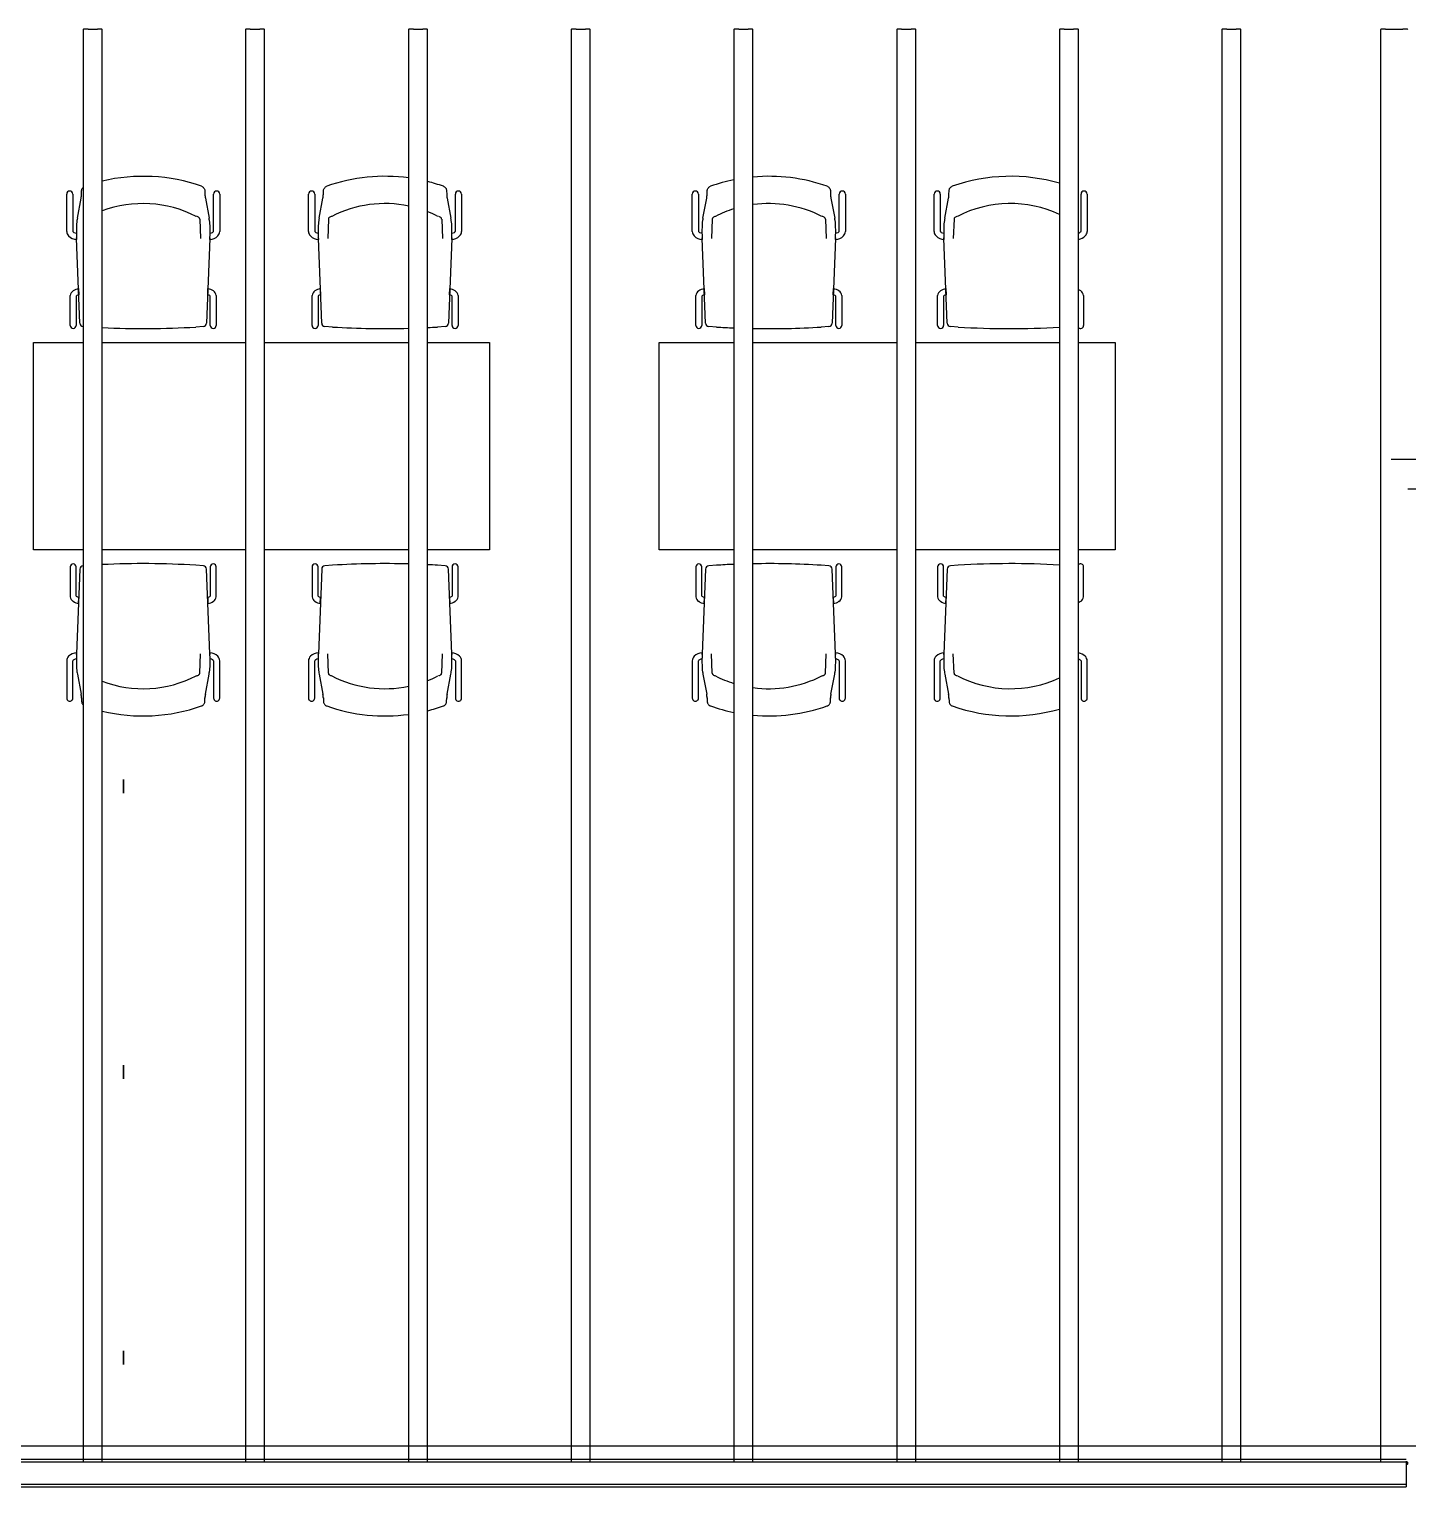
# Model space of a CAD drawing. Header units: inches. Extents: x -3 to 209, y -384 to 20.
# Drawn here: x 176.85 to 181.92, y -264.99 to -259.63 of the extents above; entities that cross this region are included whole.
import ezdxf

# ---------------------------------------------------------------- set-up
doc = ezdxf.new("R2010")
doc.units = ezdxf.units.IN
doc.header["$MEASUREMENT"] = 0
for name, color, linetype, lineweight in [('A-FLOR', 253, 'Continuous', 9), ('I-FURN', 253, 'Continuous', 9), ('I-FURN-PNLS', 253, 'Continuous', 9), ('S-BEAM', 253, 'Continuous', 13), ('S-GRID', 253, 'Continuous', 9)]:
    doc.layers.add(name, color=color, linetype=linetype, lineweight=lineweight)
doc.layers.add('NFF-FURN', color=253, linetype='Continuous')

# ---------------------------------------------------------------- blocks, each defined once
blk = doc.blocks.new('20170303 - Modelo Est RT 16 Arpro CENTRAL_rvt-1-Borde De Placa SobreCubierta')
at = {"layer": 'A-FLOR', "linetype": 'ByBlock', "lineweight": -2}
for p, q in [((15.9046, 9.0453), (15.9046, 8.9953)), ((15.9046, 8.9953), (15.9046, 9.0453)), ((15.9046, 7.9953), (15.9046, 7.9453)), ((15.9046, 7.9453), (15.9046, 7.9953)), ((15.9046, 6.9453), (15.9046, 6.8953)), ((15.9046, 6.8953), (15.9046, 6.9453))]:
    blk.add_line(p, q, dxfattribs=at)
at = {"layer": 'S-BEAM', "linetype": 'ByBlock', "lineweight": -2}
for p, q in [((15.7564, 11.8031), (15.7564, 6.535)), ((15.7742, 11.804), (15.8086, 11.804)), ((15.8264, 6.535), (15.8264, 11.8031)), ((16.3529, 11.8031), (16.3529, 6.535)), ((16.3707, 11.804), (16.4051, 11.804)), ((16.4229, 6.535), (16.4229, 11.8031)), ((16.9527, 11.8031), (16.9527, 6.535)), ((16.9705, 11.804), (17.0049, 11.804)), ((17.0227, 6.535), (17.0227, 11.8031)), ((17.5503, 11.8031), (17.5503, 6.535)), ((17.5681, 11.804), (17.6025, 11.804)), ((17.6203, 6.535), (17.6203, 11.8031)), ((18.1486, 11.8031), (18.1486, 6.535)), ((18.1664, 11.804), (18.2008, 11.804)), ((18.2186, 6.535), (18.2186, 11.8031)), ((18.7475, 11.8031), (18.7475, 6.535)), ((18.7653, 11.804), (18.7997, 11.804)), ((18.8175, 6.535), (18.8175, 11.8031)), ((19.3454, 11.8031), (19.3454, 6.535)), ((19.3632, 11.804), (19.3976, 11.804)), ((19.4154, 6.535), (19.4154, 11.8031)), ((19.9425, 11.8031), (19.9425, 6.535)), ((19.9603, 11.804), (19.9947, 11.804)), ((20.0125, 6.535), (20.0125, 11.8031)), ((20.5263, 11.8031), (20.5263, 6.535)), ((20.5441, 11.804), (20.6085, 11.804)), ((23.1862, 10.2215), (20.565, 10.2215)), ((20.6263, 10.1136), (23.1862, 10.1136)), ((20.6206, 6.5452), (7.1394, 6.5452)), ((20.6206, 6.54), (20.6206, 6.5274)), ((15.7728, 6.5363), (15.2264, 6.5363)), ((15.8086, 6.5359), (15.7742, 6.5359)), ((16.3692, 6.5363), (15.8101, 6.5363)), ((16.4051, 6.5359), (16.3707, 6.5359)), ((16.969, 6.5363), (16.4066, 6.5363)), ((17.0049, 6.5359), (16.9705, 6.5359)), ((17.5666, 6.5363), (17.0063, 6.5363)), ((17.6025, 6.5359), (17.5681, 6.5359)), ((18.1649, 6.5363), (17.6039, 6.5363)), ((18.2008, 6.5359), (18.1664, 6.5359)), ((18.7639, 6.5363), (18.2023, 6.5363)), ((18.7997, 6.5359), (18.7653, 6.5359)), ((19.3618, 6.5363), (18.8012, 6.5363)), ((19.3976, 6.5359), (19.3632, 6.5359)), ((19.9588, 6.5363), (19.3991, 6.5363)), ((19.9947, 6.5359), (19.9603, 6.5359)), ((20.5426, 6.5363), (19.9961, 6.5363)), ((20.6085, 6.5359), (20.5441, 6.5359)), ((20.6206, 6.5363), (20.61, 6.5363)), ((20.6206, 6.5274), (20.6206, 6.463)), ((20.6263, 6.5294), (20.6263, 6.535)), ((20.6206, 6.4541), (7.1394, 6.4541)), ((7.1394, 6.4452), (20.6206, 6.4452)), ((20.6206, 6.463), (20.6206, 6.4452))]:
    blk.add_line(p, q, dxfattribs=at)
for centre, start_param, end_param in [((15.7742, 11.8031), 1.570796, 3.141593), ((15.8086, 11.8031), 0, 1.570796), ((16.3707, 11.8031), 1.570796, 3.141593), ((16.4051, 11.8031), 0, 1.570796), ((16.9705, 11.8031), 1.570796, 3.141593), ((17.0049, 11.8031), 0, 1.570796), ((17.5681, 11.8031), 1.570796, 3.141593), ((17.6025, 11.8031), 0, 1.570796), ((18.1664, 11.8031), 1.570796, 3.141593), ((18.2008, 11.8031), 0, 1.570796), ((18.7653, 11.8031), 1.570796, 3.141593), ((18.7997, 11.8031), 0, 1.570796), ((19.3632, 11.8031), 1.570796, 3.141593), ((19.3976, 11.8031), 0, 1.570796), ((19.9603, 11.8031), 1.570796, 3.141593), ((19.9947, 11.8031), 0, 1.570796), ((20.5441, 11.8031), 1.570796, 3.141593), ((20.6085, 11.8031), 0, 1.570796), ((15.7742, 6.535), 1.570796, 1.994066), ((15.8086, 6.535), 1.147527, 1.570796), ((16.3707, 6.535), 1.570796, 1.994066), ((16.4051, 6.535), 1.147527, 1.570796), ((16.9705, 6.535), 1.570796, 1.994066), ((17.0049, 6.535), 1.147527, 1.570796), ((17.5681, 6.535), 1.570796, 1.994066), ((17.6025, 6.535), 1.147527, 1.570796), ((18.1664, 6.535), 1.570796, 1.994066), ((18.2008, 6.535), 1.147527, 1.570796), ((18.7653, 6.535), 1.570796, 1.994066), ((18.7997, 6.535), 1.147527, 1.570796), ((19.3632, 6.535), 1.570796, 1.994066), ((19.3976, 6.535), 1.147527, 1.570796), ((19.9603, 6.535), 1.570796, 1.994066), ((19.9947, 6.535), 1.147527, 1.570796), ((20.5441, 6.535), 1.570796, 1.994066), ((20.6085, 6.535), 1.147527, 1.570796), ((20.6085, 6.535), 0, 0.785398), ((20.6085, 6.5294), 5.497787, 6.283185)]:
    blk.add_ellipse(centre, major_axis=(0.0178, 0), ratio=0.049437, start_param=start_param, end_param=end_param, dxfattribs=at)
blk = doc.blocks.new('Haworth_Planes-Collaborative_Table-Rectangular - 30_ x 66_-1041585-Borde De Placa SobreCubierta')
at = {"layer": 'I-FURN-PNLS', "linetype": 'ByBlock', "lineweight": -2}
for p, q in [((-0.8382, 0.381), (-0.7033, 0.381)), ((-0.8382, -0.381), (-0.8382, 0.381)), ((-0.6333, 0.381), (-0.1054, 0.381)), ((-0.0354, 0.381), (0.4935, 0.381)), ((0.5635, 0.381), (0.8382, 0.381)), ((0.8382, 0.381), (0.8382, -0.381)), ((-0.7033, -0.381), (-0.8382, -0.381)), ((-0.1054, -0.381), (-0.6336, -0.381)), ((0.4935, -0.381), (-0.0357, -0.381)), ((0.8382, -0.381), (0.5632, -0.381))]:
    blk.add_line(p, q, dxfattribs=at)
blk = doc.blocks.new('Haworth_Chair_Very-Perforated Side and Seminar - Arms-V43-Borde De Placa SobreCubierta')
at = {"layer": 'I-FURN', "linetype": 'ByBlock', "lineweight": -2}
for p, q in [((-0.2813, 0.2394), (-0.2813, 0.1024)), ((-0.2587, 0.1025), (-0.2587, 0.2394)), ((0.2268, 0.2388), (0.2265, 0.2515)), ((0.2422, 0.1511), (0.2284, 0.2247)), ((0.2587, 0.2394), (0.2587, 0.1025)), ((0.2813, 0.1024), (0.2813, 0.2394)), ((0.2082, 0.1476), (0.2107, 0.0762)), ((0.2329, -0.2351), (0.2452, 0.0762)), ((0.2452, 0.0762), (0.2451, 0.0723)), ((0.2453, 0.0787), (0.2452, 0.0762)), ((0.2452, 0.0762), (0.2453, 0.0787)), ((-0.2684, -0.1329), (-0.2684, -0.2432)), ((0.2379, -0.1081), (0.237, -0.1307)), ((0.2464, -0.1353), (0.2464, -0.2432)), ((0.2684, -0.2432), (0.2684, -0.1329)), ((0.1928, -0.2491), (0.2211, -0.2472))]:
    blk.add_line(p, q, dxfattribs=at)
for centre, radius, start, end in [((0, -0.3398), 0.6447, 70.5694, 106.2001), ((-0.27, 0.2394), 0.0113, 360, 180), ((0.3182, 0.2416), 0.0914, 181.7231, 190.6423), ((0.27, 0.2394), 0.0113, 360, 180), ((0.0006, -0.225), 0.4297, 62.9668, 114.8542), ((0.1799, 0.115), 0.0456, 56.5647, 69.3688), ((0.2011, 0.1472), 0.0071, 3.4353, 56.5647), ((0.0425, 0.1136), 0.2032, 8.0632, 10.6423), ((0.1104, 0.1192), 0.1352, 359.7172, 9.742), ((-0.378, 0.1033), 0.6238, 357.734, 1.396), ((-0.258, 0.1024), 0.0233, 180, 226), ((-0.2407, 0.1203), 0.0482, 226, 259.4529), ((-0.2497, 0.1077), 0.0104, 210.1474, 239.8526), ((-0.2405, 0.1236), 0.0287, 239.8526, 249.6563), ((0.2407, 0.1203), 0.0482, 275.2064, 314), ((-0.378, 0.1033), 0.6238, 357.734, 359.2684), ((0.2405, 0.1236), 0.0287, 280.5401, 300.1474), ((0.2497, 0.1077), 0.0104, 300.1474, 329.8526), ((0.258, 0.1024), 0.0233, 314, 360), ((-0.2441, -0.137), 0.0247, 123.6934, 170.3066), ((-0.2256, -0.1648), 0.058, 114.3705, 123.6934), ((0.2293, -0.1585), 0.0289, 53.5905, 74.4095), ((0.2256, -0.1648), 0.058, 56.3066, 77.6934), ((0.2441, -0.137), 0.0247, 9.6934, 56.3066), ((-0.2574, -0.2432), 0.011, 180, 315), ((0, 2.8583), 3.1134, 266.6951, 273.5503), ((0.2202, -0.2346), 0.0127, 274.0729, 357.734), ((0.2574, -0.2432), 0.011, 180, 360)]:
    blk.add_arc(centre, radius, start, end, dxfattribs=at)
for points in [[(0.2259, 0.2554), (0.2255, 0.2569), (0.2245, 0.2596), (0.2219, 0.2632), (0.2185, 0.2662), (0.2159, 0.2676), (0.2145, 0.2681)], [(0.2265, 0.2515), (0.2264, 0.2521), (0.2263, 0.2534), (0.2261, 0.2548), (0.2259, 0.2554)]]:
    blk.add_open_spline(points, degree=3, dxfattribs=at)
blk = doc.blocks.new('Haworth_Chair_Very-Perforated Side and Seminar - Arms-V44-Borde De Placa SobreCubierta')
at = {"layer": 'I-FURN', "linetype": 'ByBlock', "lineweight": -2}
for p, q in [((-0.2813, 0.2394), (-0.2813, 0.1024)), ((-0.2587, 0.1025), (-0.2587, 0.2394)), ((-0.2284, 0.2247), (-0.2422, 0.1511)), ((-0.2265, 0.2515), (-0.2268, 0.2388)), ((0.2268, 0.2388), (0.2265, 0.2515)), ((0.2422, 0.1511), (0.2284, 0.2247)), ((0.2587, 0.2394), (0.2587, 0.1025)), ((0.2813, 0.1024), (0.2813, 0.2394)), ((-0.2082, 0.1476), (-0.2107, 0.0762)), ((0.2082, 0.1476), (0.2107, 0.0762)), ((-0.2452, 0.0762), (-0.2453, 0.0787)), ((-0.2453, 0.0787), (-0.2452, 0.0762)), ((-0.2451, 0.0723), (-0.2452, 0.0762)), ((-0.2452, 0.0762), (-0.2329, -0.2351)), ((0.2329, -0.2351), (0.2452, 0.0762)), ((0.2452, 0.0762), (0.2451, 0.0723)), ((0.2453, 0.0787), (0.2452, 0.0762)), ((0.2452, 0.0762), (0.2453, 0.0787)), ((-0.2684, -0.1329), (-0.2684, -0.2432)), ((-0.2464, -0.2432), (-0.2464, -0.1353)), ((-0.237, -0.1307), (-0.2379, -0.1081)), ((0.2379, -0.1081), (0.237, -0.1307)), ((0.2464, -0.1353), (0.2464, -0.2432)), ((0.2684, -0.2432), (0.2684, -0.1329)), ((-0.2211, -0.2472), (-0.1928, -0.2491)), ((0.1928, -0.2491), (0.2211, -0.2472))]:
    blk.add_line(p, q, dxfattribs=at)
for centre, radius, start, end in [((0, -0.3398), 0.6447, 84.7962, 109.4306), ((0, -0.3398), 0.6447, 70.5694, 78.5124), ((-0.27, 0.2394), 0.0113, 360, 180), ((-0.3182, 0.2416), 0.0914, 349.3577, 358.2769), ((0.3182, 0.2416), 0.0914, 181.7231, 190.6423), ((0.27, 0.2394), 0.0113, 360, 180), ((0.0006, -0.225), 0.4297, 82.2495, 117.0332), ((0.0006, -0.225), 0.4297, 62.9668, 72.6727), ((0.378, 0.1033), 0.6238, 178.604, 182.266), ((-0.1104, 0.1192), 0.1352, 170.258, 180.2828), ((-0.0425, 0.1136), 0.2032, 169.3577, 171.9368), ((-0.2011, 0.1472), 0.0071, 123.4353, 176.5647), ((-0.1799, 0.115), 0.0456, 110.6312, 123.4353), ((0.1799, 0.115), 0.0456, 56.5647, 69.3688), ((0.2011, 0.1472), 0.0071, 3.4353, 56.5647), ((0.0425, 0.1136), 0.2032, 8.0632, 10.6423), ((0.1104, 0.1192), 0.1352, 359.7172, 9.742), ((-0.378, 0.1033), 0.6238, 357.734, 1.396), ((-0.258, 0.1024), 0.0233, 180, 226), ((-0.2407, 0.1203), 0.0482, 226, 264.7936), ((-0.2497, 0.1077), 0.0104, 210.1474, 239.8526), ((-0.2405, 0.1236), 0.0287, 239.8526, 259.4599), ((0.378, 0.1033), 0.6238, 180.7316, 182.266), ((0.2407, 0.1203), 0.0482, 275.2064, 314), ((-0.378, 0.1033), 0.6238, 357.734, 359.2684), ((0.2405, 0.1236), 0.0287, 280.5401, 300.1474), ((0.2497, 0.1077), 0.0104, 300.1474, 329.8526), ((0.258, 0.1024), 0.0233, 314, 360), ((-0.2441, -0.137), 0.0247, 123.6934, 170.3066), ((-0.2256, -0.1648), 0.058, 102.3066, 123.6934), ((-0.2293, -0.1585), 0.0289, 105.5905, 126.4095), ((0.2293, -0.1585), 0.0289, 53.5905, 74.4095), ((0.2256, -0.1648), 0.058, 56.3066, 77.6934), ((0.2441, -0.137), 0.0247, 9.6934, 56.3066), ((-0.2574, -0.2432), 0.011, 180, 360), ((-0.2202, -0.2346), 0.0127, 182.266, 265.9271), ((0, 2.8583), 3.1134, 266.4497, 271.0749), ((0, 2.8583), 3.1134, 272.3639, 273.5503), ((0.2202, -0.2346), 0.0127, 274.0729, 357.734), ((0.2574, -0.2432), 0.011, 180, 360)]:
    blk.add_arc(centre, radius, start, end, dxfattribs=at)
for points in [[(-0.2145, 0.2681), (-0.2159, 0.2676), (-0.2185, 0.2662), (-0.2219, 0.2632), (-0.2245, 0.2596), (-0.2255, 0.2569), (-0.2259, 0.2554)], [(0.2259, 0.2554), (0.2255, 0.2569), (0.2245, 0.2596), (0.2219, 0.2632), (0.2185, 0.2662), (0.2159, 0.2676), (0.2145, 0.2681)], [(-0.2259, 0.2554), (-0.2261, 0.2548), (-0.2263, 0.2534), (-0.2264, 0.2521), (-0.2265, 0.2515)], [(0.2265, 0.2515), (0.2264, 0.2521), (0.2263, 0.2534), (0.2261, 0.2548), (0.2259, 0.2554)]]:
    blk.add_open_spline(points, degree=3, dxfattribs=at)
blk = doc.blocks.new('Haworth_Chair_Very-Perforated Side and Seminar - Arms-V45-Borde De Placa SobreCubierta')
at = {"layer": 'I-FURN', "linetype": 'ByBlock', "lineweight": -2}
for p, q in [((-0.2684, 0.1329), (-0.2684, 0.2432)), ((0.1928, 0.2491), (0.2211, 0.2472)), ((0.2329, 0.2351), (0.2452, -0.0762)), ((0.2464, 0.1353), (0.2464, 0.2432)), ((0.2684, 0.2432), (0.2684, 0.1329)), ((0.2379, 0.1081), (0.237, 0.1307)), ((-0.2813, -0.2394), (-0.2813, -0.1024)), ((-0.2587, -0.1025), (-0.2587, -0.2394)), ((0.2082, -0.1476), (0.2107, -0.0762)), ((0.2452, -0.0762), (0.2451, -0.0723)), ((0.2453, -0.0787), (0.2452, -0.0762)), ((0.2452, -0.0762), (0.2453, -0.0787)), ((0.2587, -0.2394), (0.2587, -0.1025)), ((0.2813, -0.1024), (0.2813, -0.2394)), ((0.2422, -0.1511), (0.2284, -0.2247)), ((0.2268, -0.2388), (0.2265, -0.2515))]:
    blk.add_line(p, q, dxfattribs=at)
for centre, radius, start, end in [((-0.2574, 0.2432), 0.011, 45, 180), ((0, -2.8583), 3.1134, 86.4497, 93.3099), ((0.2202, 0.2346), 0.0127, 2.266, 85.9271), ((0.2574, 0.2432), 0.011, 0, 180), ((-0.2441, 0.137), 0.0247, 189.6934, 236.3066), ((-0.2256, 0.1648), 0.058, 236.3066, 245.6295), ((0.2293, 0.1585), 0.0289, 285.5905, 306.4095), ((0.2256, 0.1648), 0.058, 282.3066, 303.6934), ((0.2441, 0.137), 0.0247, 303.6934, 350.3066), ((-0.258, -0.1024), 0.0233, 134, 180), ((-0.2407, -0.1203), 0.0482, 100.5471, 134), ((-0.2497, -0.1077), 0.0104, 120.1474, 149.8526), ((-0.2405, -0.1236), 0.0287, 110.3437, 120.1474), ((0.2407, -0.1203), 0.0482, 46, 84.7936), ((-0.378, -0.1033), 0.6238, 0.7316, 2.266), ((-0.378, -0.1033), 0.6238, 358.604, 2.266), ((0.2405, -0.1236), 0.0287, 59.8526, 79.4599), ((0.2497, -0.1077), 0.0104, 30.1474, 59.8526), ((0.258, -0.1024), 0.0233, 0, 46), ((0.0006, 0.225), 0.4297, 245.1216, 297.0332), ((0.1799, -0.115), 0.0456, 290.6312, 303.4353), ((0.2011, -0.1472), 0.0071, 303.4353, 356.5647), ((0.0425, -0.1136), 0.2032, 349.3577, 351.9368), ((0.1104, -0.1192), 0.1352, 350.258, 0.2828), ((-0.27, -0.2394), 0.0113, 180, 0), ((0.3182, -0.2416), 0.0914, 169.3577, 178.2769), ((0.27, -0.2394), 0.0113, 180, 0), ((0, 0.3398), 0.6447, 253.7869, 289.4306)]:
    blk.add_arc(centre, radius, start, end, dxfattribs=at)
for points in [[(0.2259, -0.2554), (0.2255, -0.2569), (0.2245, -0.2596), (0.2219, -0.2632), (0.2185, -0.2662), (0.2159, -0.2676), (0.2145, -0.2681)], [(0.2265, -0.2515), (0.2264, -0.2521), (0.2263, -0.2534), (0.2261, -0.2548), (0.2259, -0.2554)]]:
    blk.add_open_spline(points, degree=3, dxfattribs=at)
blk = doc.blocks.new('Haworth_Chair_Very-Perforated Side and Seminar - Arms-V46-Borde De Placa SobreCubierta')
at = {"layer": 'I-FURN', "linetype": 'ByBlock', "lineweight": -2}
for p, q in [((-0.2684, 0.1329), (-0.2684, 0.2432)), ((-0.2464, 0.2432), (-0.2464, 0.1353)), ((-0.2452, -0.0762), (-0.2329, 0.2351)), ((-0.2211, 0.2472), (-0.1928, 0.2491)), ((0.1928, 0.2491), (0.2211, 0.2472)), ((0.2329, 0.2351), (0.2452, -0.0762)), ((0.2464, 0.1353), (0.2464, 0.2432)), ((0.2684, 0.2432), (0.2684, 0.1329)), ((-0.237, 0.1307), (-0.2379, 0.1081)), ((0.2379, 0.1081), (0.237, 0.1307)), ((-0.2813, -0.2394), (-0.2813, -0.1024)), ((-0.2587, -0.1025), (-0.2587, -0.2394)), ((-0.2452, -0.0762), (-0.2453, -0.0787)), ((-0.2453, -0.0787), (-0.2452, -0.0762)), ((-0.2451, -0.0723), (-0.2452, -0.0762)), ((-0.2082, -0.1476), (-0.2107, -0.0762)), ((0.2082, -0.1476), (0.2107, -0.0762)), ((0.2452, -0.0762), (0.2451, -0.0723)), ((0.2453, -0.0787), (0.2452, -0.0762)), ((0.2452, -0.0762), (0.2453, -0.0787)), ((0.2587, -0.2394), (0.2587, -0.1025)), ((0.2813, -0.1024), (0.2813, -0.2394)), ((-0.2284, -0.2247), (-0.2422, -0.1511)), ((0.2422, -0.1511), (0.2284, -0.2247)), ((-0.2265, -0.2515), (-0.2268, -0.2388)), ((0.2268, -0.2388), (0.2265, -0.2515))]:
    blk.add_line(p, q, dxfattribs=at)
for centre, radius, start, end in [((-0.2574, 0.2432), 0.011, 0, 180), ((-0.2202, 0.2346), 0.0127, 94.0729, 177.734), ((0, -2.8583), 3.1134, 88.9251, 93.5503), ((0, -2.8583), 3.1134, 86.4497, 87.6411), ((0.2202, 0.2346), 0.0127, 2.266, 85.9271), ((0.2574, 0.2432), 0.011, 0, 180), ((-0.2441, 0.137), 0.0247, 189.6934, 236.3066), ((-0.2256, 0.1648), 0.058, 236.3066, 257.6934), ((-0.2293, 0.1585), 0.0289, 233.5905, 254.4095), ((0.2293, 0.1585), 0.0289, 285.5905, 306.4095), ((0.2256, 0.1648), 0.058, 282.3066, 303.6934), ((0.2441, 0.137), 0.0247, 303.6934, 350.3066), ((-0.258, -0.1024), 0.0233, 134, 180), ((-0.2407, -0.1203), 0.0482, 95.2064, 134), ((-0.2497, -0.1077), 0.0104, 120.1474, 149.8526), ((-0.2405, -0.1236), 0.0287, 100.5401, 120.1474), ((0.378, -0.1033), 0.6238, 177.734, 179.2684), ((0.378, -0.1033), 0.6238, 177.734, 181.396), ((0.2407, -0.1203), 0.0482, 46, 84.7936), ((-0.378, -0.1033), 0.6238, 0.7316, 2.266), ((-0.378, -0.1033), 0.6238, 358.604, 2.266), ((0.2405, -0.1236), 0.0287, 59.8526, 79.4599), ((0.2497, -0.1077), 0.0104, 30.1474, 59.8526), ((0.258, -0.1024), 0.0233, 0, 46), ((-0.1104, -0.1192), 0.1352, 179.7172, 189.742), ((-0.0425, -0.1136), 0.2032, 188.0632, 190.6423), ((-0.2011, -0.1472), 0.0071, 183.4353, 236.5647), ((-0.1799, -0.115), 0.0456, 236.5647, 249.3688), ((0.0006, 0.225), 0.4297, 242.9668, 277.7505), ((0.0006, 0.225), 0.4297, 287.3038, 297.0332), ((0.1799, -0.115), 0.0456, 290.6312, 303.4353), ((0.2011, -0.1472), 0.0071, 303.4353, 356.5647), ((0.0425, -0.1136), 0.2032, 349.3577, 351.9368), ((0.1104, -0.1192), 0.1352, 350.258, 0.2828), ((-0.27, -0.2394), 0.0113, 180, 0), ((-0.3182, -0.2416), 0.0914, 1.7231, 10.6423), ((0.3182, -0.2416), 0.0914, 169.3577, 178.2769), ((0.27, -0.2394), 0.0113, 180, 0), ((0, 0.3398), 0.6447, 250.5694, 275.2038), ((0, 0.3398), 0.6447, 281.4753, 289.4306)]:
    blk.add_arc(centre, radius, start, end, dxfattribs=at)
for points in [[(-0.2259, -0.2554), (-0.2261, -0.2548), (-0.2263, -0.2534), (-0.2264, -0.2521), (-0.2265, -0.2515)], [(-0.2145, -0.2681), (-0.2159, -0.2676), (-0.2185, -0.2662), (-0.2219, -0.2632), (-0.2245, -0.2596), (-0.2255, -0.2569), (-0.2259, -0.2554)], [(0.2259, -0.2554), (0.2255, -0.2569), (0.2245, -0.2596), (0.2219, -0.2632), (0.2185, -0.2662), (0.2159, -0.2676), (0.2145, -0.2681)], [(0.2265, -0.2515), (0.2264, -0.2521), (0.2263, -0.2534), (0.2261, -0.2548), (0.2259, -0.2554)]]:
    blk.add_open_spline(points, degree=3, dxfattribs=at)
blk = doc.blocks.new('Haworth_Planes-Collaborative_Table-Rectangular - 30_ x 66_-V47-Borde De Placa SobreCubierta')
at = {"layer": 'I-FURN-PNLS', "linetype": 'ByBlock', "lineweight": -2}
for p, q in [((-0.8382, 0.381), (-0.6106, 0.381)), ((-0.8382, -0.381), (-0.8382, 0.381)), ((-0.5406, 0.381), (-0.0108, 0.381)), ((0.0592, 0.381), (0.5857, 0.381)), ((0.6557, 0.381), (0.8382, 0.381)), ((0.8382, 0.381), (0.8382, -0.381)), ((-0.6106, -0.381), (-0.8382, -0.381)), ((-0.0108, -0.381), (-0.5408, -0.381)), ((0.5857, -0.381), (0.0589, -0.381)), ((0.8382, -0.381), (0.6554, -0.381))]:
    blk.add_line(p, q, dxfattribs=at)
blk = doc.blocks.new('Haworth_Chair_Very-Perforated Side and Seminar - Arms-V48-Borde De Placa SobreCubierta')
at = {"layer": 'I-FURN', "linetype": 'ByBlock', "lineweight": -2}
for p, q in [((-0.2813, 0.2394), (-0.2813, 0.1024)), ((-0.2587, 0.1025), (-0.2587, 0.2394)), ((-0.2284, 0.2247), (-0.2422, 0.1511)), ((-0.2265, 0.2515), (-0.2268, 0.2388)), ((0.2268, 0.2388), (0.2265, 0.2515)), ((0.2422, 0.1511), (0.2284, 0.2247)), ((0.2587, 0.2394), (0.2587, 0.1025)), ((0.2813, 0.1024), (0.2813, 0.2394)), ((-0.2082, 0.1476), (-0.2107, 0.0762)), ((0.2082, 0.1476), (0.2107, 0.0762)), ((-0.2452, 0.0762), (-0.2453, 0.0787)), ((-0.2453, 0.0787), (-0.2452, 0.0762)), ((-0.2451, 0.0723), (-0.2452, 0.0762)), ((-0.2452, 0.0762), (-0.2329, -0.2351)), ((0.2329, -0.2351), (0.2452, 0.0762)), ((0.2452, 0.0762), (0.2451, 0.0723)), ((0.2453, 0.0787), (0.2452, 0.0762)), ((0.2452, 0.0762), (0.2453, 0.0787)), ((-0.2684, -0.1329), (-0.2684, -0.2432)), ((-0.2464, -0.2432), (-0.2464, -0.1353)), ((-0.237, -0.1307), (-0.2379, -0.1081)), ((0.2379, -0.1081), (0.237, -0.1307)), ((0.2464, -0.1353), (0.2464, -0.2432)), ((0.2684, -0.2432), (0.2684, -0.1329)), ((-0.2211, -0.2472), (-0.1928, -0.2491)), ((0.1928, -0.2491), (0.2211, -0.2472))]:
    blk.add_line(p, q, dxfattribs=at)
for centre, radius, start, end in [((0, -0.3398), 0.6447, 104.0982, 109.4306), ((0, -0.3398), 0.6447, 70.5694, 97.747), ((-0.27, 0.2394), 0.0113, 360, 180), ((-0.3182, 0.2416), 0.0914, 349.3577, 358.2769), ((0.3182, 0.2416), 0.0914, 181.7231, 190.6423), ((0.27, 0.2394), 0.0113, 360, 180), ((0.0006, -0.225), 0.4297, 111.5834, 117.0332), ((0.0006, -0.225), 0.4297, 62.9668, 101.7785), ((0.378, 0.1033), 0.6238, 178.604, 182.266), ((-0.1104, 0.1192), 0.1352, 170.258, 180.2828), ((-0.0425, 0.1136), 0.2032, 169.3577, 171.9368), ((-0.2011, 0.1472), 0.0071, 123.4353, 176.5647), ((-0.1799, 0.115), 0.0456, 110.6312, 123.4353), ((0.1799, 0.115), 0.0456, 56.5647, 69.3688), ((0.2011, 0.1472), 0.0071, 3.4353, 56.5647), ((0.0425, 0.1136), 0.2032, 8.0632, 10.6423), ((0.1104, 0.1192), 0.1352, 359.7172, 9.742), ((-0.378, 0.1033), 0.6238, 357.734, 1.396), ((-0.258, 0.1024), 0.0233, 180, 226), ((-0.2407, 0.1203), 0.0482, 226, 264.7936), ((-0.2497, 0.1077), 0.0104, 210.1474, 239.8526), ((-0.2405, 0.1236), 0.0287, 239.8526, 259.4599), ((0.378, 0.1033), 0.6238, 180.7316, 182.266), ((0.2407, 0.1203), 0.0482, 275.2064, 314), ((-0.378, 0.1033), 0.6238, 357.734, 359.2684), ((0.2405, 0.1236), 0.0287, 280.5401, 300.1474), ((0.2497, 0.1077), 0.0104, 300.1474, 329.8526), ((0.258, 0.1024), 0.0233, 314, 360), ((-0.2441, -0.137), 0.0247, 123.6934, 170.3066), ((-0.2256, -0.1648), 0.058, 102.3066, 123.6934), ((-0.2293, -0.1585), 0.0289, 105.5905, 126.4095), ((0.2293, -0.1585), 0.0289, 53.5905, 74.4095), ((0.2256, -0.1648), 0.058, 56.3066, 77.6934), ((0.2441, -0.137), 0.0247, 9.6934, 56.3066), ((-0.2574, -0.2432), 0.011, 180, 360), ((-0.2202, -0.2346), 0.0127, 182.266, 265.9271), ((0, 2.8583), 3.1134, 266.4497, 267.1144), ((0, 2.8583), 3.1134, 268.4034, 273.5503), ((0.2202, -0.2346), 0.0127, 274.0729, 357.734), ((0.2574, -0.2432), 0.011, 180, 360)]:
    blk.add_arc(centre, radius, start, end, dxfattribs=at)
for points in [[(-0.2145, 0.2681), (-0.2159, 0.2676), (-0.2185, 0.2662), (-0.2219, 0.2632), (-0.2245, 0.2596), (-0.2255, 0.2569), (-0.2259, 0.2554)], [(0.2259, 0.2554), (0.2255, 0.2569), (0.2245, 0.2596), (0.2219, 0.2632), (0.2185, 0.2662), (0.2159, 0.2676), (0.2145, 0.2681)], [(-0.2259, 0.2554), (-0.2261, 0.2548), (-0.2263, 0.2534), (-0.2264, 0.2521), (-0.2265, 0.2515)], [(0.2265, 0.2515), (0.2264, 0.2521), (0.2263, 0.2534), (0.2261, 0.2548), (0.2259, 0.2554)]]:
    blk.add_open_spline(points, degree=3, dxfattribs=at)
blk = doc.blocks.new('Haworth_Chair_Very-Perforated Side and Seminar - Arms-V49-Borde De Placa SobreCubierta')
at = {"layer": 'I-FURN', "linetype": 'ByBlock', "lineweight": -2}
for p, q in [((-0.2813, 0.2394), (-0.2813, 0.1024)), ((-0.2587, 0.1025), (-0.2587, 0.2394)), ((-0.2284, 0.2247), (-0.2422, 0.1511)), ((-0.2265, 0.2515), (-0.2268, 0.2388)), ((0.2268, 0.2388), (0.2265, 0.2515)), ((0.2422, 0.1511), (0.2284, 0.2247)), ((0.2587, 0.2394), (0.2587, 0.1025)), ((0.2813, 0.1024), (0.2813, 0.2394)), ((-0.2082, 0.1476), (-0.2107, 0.0762)), ((-0.2452, 0.0762), (-0.2453, 0.0787)), ((-0.2453, 0.0787), (-0.2452, 0.0762)), ((-0.2451, 0.0723), (-0.2452, 0.0762)), ((-0.2452, 0.0762), (-0.2329, -0.2351)), ((0.2329, -0.2351), (0.2452, 0.0762)), ((0.2452, 0.0762), (0.2451, 0.0723)), ((0.2453, 0.0787), (0.2452, 0.0762)), ((0.2452, 0.0762), (0.2453, 0.0787)), ((-0.2684, -0.1329), (-0.2684, -0.2432)), ((-0.2464, -0.2432), (-0.2464, -0.1353)), ((-0.237, -0.1307), (-0.2379, -0.1081)), ((0.2379, -0.1081), (0.237, -0.1307)), ((0.2464, -0.1353), (0.2464, -0.2432)), ((0.2684, -0.2432), (0.2684, -0.1329)), ((-0.2211, -0.2472), (-0.1928, -0.2491))]:
    blk.add_line(p, q, dxfattribs=at)
for centre, radius, start, end in [((0, -0.3398), 0.6447, 76.4738, 109.4306), ((-0.27, 0.2394), 0.0113, 360, 180), ((-0.3182, 0.2416), 0.0914, 349.3577, 358.2769), ((0.3182, 0.2416), 0.0914, 181.7231, 190.6423), ((0.27, 0.2394), 0.0113, 360, 180), ((0.0006, -0.225), 0.4297, 69.4929, 117.0332), ((0.378, 0.1033), 0.6238, 178.604, 182.266), ((-0.1104, 0.1192), 0.1352, 170.258, 180.2828), ((-0.0425, 0.1136), 0.2032, 169.3577, 171.9368), ((-0.2011, 0.1472), 0.0071, 123.4353, 176.5647), ((-0.1799, 0.115), 0.0456, 110.6312, 123.4353), ((0.0425, 0.1136), 0.2032, 8.0632, 10.6423), ((0.1104, 0.1192), 0.1352, 359.7172, 9.742), ((-0.378, 0.1033), 0.6238, 357.734, 1.396), ((-0.258, 0.1024), 0.0233, 180, 226), ((-0.2407, 0.1203), 0.0482, 226, 264.7936), ((-0.2497, 0.1077), 0.0104, 210.1474, 239.8526), ((-0.2405, 0.1236), 0.0287, 239.8526, 259.4599), ((0.378, 0.1033), 0.6238, 180.7316, 182.266), ((0.2407, 0.1203), 0.0482, 275.2064, 314), ((-0.378, 0.1033), 0.6238, 357.734, 359.2684), ((0.2405, 0.1236), 0.0287, 280.5401, 300.1474), ((0.2497, 0.1077), 0.0104, 300.1474, 329.8526), ((0.258, 0.1024), 0.0233, 314, 360), ((-0.2441, -0.137), 0.0247, 123.6934, 170.3066), ((-0.2256, -0.1648), 0.058, 102.3066, 123.6934), ((-0.2293, -0.1585), 0.0289, 105.5905, 126.4095), ((0.2293, -0.1585), 0.0289, 53.5905, 74.4095), ((0.2256, -0.1648), 0.058, 56.3066, 77.6934), ((0.2441, -0.137), 0.0247, 9.6934, 56.3066), ((-0.2574, -0.2432), 0.011, 180, 360), ((-0.2202, -0.2346), 0.0127, 182.266, 265.9271), ((0, 2.8583), 3.1134, 266.4497, 272.7715), ((0.2202, -0.2346), 0.0127, 274.0729, 357.734), ((0.2574, -0.2432), 0.011, 180, 360)]:
    blk.add_arc(centre, radius, start, end, dxfattribs=at)
for points in [[(-0.2145, 0.2681), (-0.2159, 0.2676), (-0.2185, 0.2662), (-0.2219, 0.2632), (-0.2245, 0.2596), (-0.2255, 0.2569), (-0.2259, 0.2554)], [(-0.2259, 0.2554), (-0.2261, 0.2548), (-0.2263, 0.2534), (-0.2264, 0.2521), (-0.2265, 0.2515)], [(0.2259, 0.2554), (0.2255, 0.2569), (0.2245, 0.2596), (0.2228, 0.262), (0.2218, 0.2631)], [(0.2265, 0.2515), (0.2264, 0.2521), (0.2263, 0.2534), (0.2261, 0.2548), (0.2259, 0.2554)]]:
    blk.add_open_spline(points, degree=3, dxfattribs=at)
blk = doc.blocks.new('Haworth_Chair_Very-Perforated Side and Seminar - Arms-V50-Borde De Placa SobreCubierta')
at = {"layer": 'I-FURN', "linetype": 'ByBlock', "lineweight": -2}
for p, q in [((-0.2684, 0.1329), (-0.2684, 0.2432)), ((-0.2464, 0.2432), (-0.2464, 0.1353)), ((-0.2452, -0.0762), (-0.2329, 0.2351)), ((-0.2211, 0.2472), (-0.1928, 0.2491)), ((0.1928, 0.2491), (0.2211, 0.2472)), ((0.2329, 0.2351), (0.2452, -0.0762)), ((0.2464, 0.1353), (0.2464, 0.2432)), ((0.2684, 0.2432), (0.2684, 0.1329)), ((-0.237, 0.1307), (-0.2379, 0.1081)), ((0.2379, 0.1081), (0.237, 0.1307)), ((-0.2813, -0.2394), (-0.2813, -0.1024)), ((-0.2587, -0.1025), (-0.2587, -0.2394)), ((-0.2452, -0.0762), (-0.2453, -0.0787)), ((-0.2453, -0.0787), (-0.2452, -0.0762)), ((-0.2451, -0.0723), (-0.2452, -0.0762)), ((-0.2082, -0.1476), (-0.2107, -0.0762)), ((0.2082, -0.1476), (0.2107, -0.0762)), ((0.2452, -0.0762), (0.2451, -0.0723)), ((0.2453, -0.0787), (0.2452, -0.0762)), ((0.2452, -0.0762), (0.2453, -0.0787)), ((0.2587, -0.2394), (0.2587, -0.1025)), ((0.2813, -0.1024), (0.2813, -0.2394)), ((-0.2284, -0.2247), (-0.2422, -0.1511)), ((0.2422, -0.1511), (0.2284, -0.2247)), ((-0.2265, -0.2515), (-0.2268, -0.2388)), ((0.2268, -0.2388), (0.2265, -0.2515))]:
    blk.add_line(p, q, dxfattribs=at)
for centre, radius, start, end in [((-0.2574, 0.2432), 0.011, 0, 180), ((-0.2202, 0.2346), 0.0127, 94.0729, 177.734), ((0, -2.8583), 3.1134, 92.8856, 93.5503), ((0, -2.8583), 3.1134, 86.4497, 91.6016), ((0.2202, 0.2346), 0.0127, 2.266, 85.9271), ((0.2574, 0.2432), 0.011, 0, 180), ((-0.2441, 0.137), 0.0247, 189.6934, 236.3066), ((-0.2256, 0.1648), 0.058, 236.3066, 257.6934), ((-0.2293, 0.1585), 0.0289, 233.5905, 254.4095), ((0.2293, 0.1585), 0.0289, 285.5905, 306.4095), ((0.2256, 0.1648), 0.058, 282.3066, 303.6934), ((0.2441, 0.137), 0.0247, 303.6934, 350.3066), ((-0.258, -0.1024), 0.0233, 134, 180), ((-0.2407, -0.1203), 0.0482, 95.2064, 134), ((-0.2497, -0.1077), 0.0104, 120.1474, 149.8526), ((-0.2405, -0.1236), 0.0287, 100.5401, 120.1474), ((0.378, -0.1033), 0.6238, 177.734, 179.2684), ((0.378, -0.1033), 0.6238, 177.734, 181.396), ((0.2407, -0.1203), 0.0482, 46, 84.7936), ((-0.378, -0.1033), 0.6238, 0.7316, 2.266), ((-0.378, -0.1033), 0.6238, 358.604, 2.266), ((0.2405, -0.1236), 0.0287, 59.8526, 79.4599), ((0.2497, -0.1077), 0.0104, 30.1474, 59.8526), ((0.258, -0.1024), 0.0233, 0, 46), ((-0.1104, -0.1192), 0.1352, 179.7172, 189.742), ((-0.0425, -0.1136), 0.2032, 188.0632, 190.6423), ((-0.2011, -0.1472), 0.0071, 183.4353, 236.5647), ((-0.1799, -0.115), 0.0456, 236.5647, 249.3688), ((0.0006, 0.225), 0.4297, 242.9668, 248.4166), ((0.0006, 0.225), 0.4297, 258.1996, 297.0332), ((0.1799, -0.115), 0.0456, 290.6312, 303.4353), ((0.2011, -0.1472), 0.0071, 303.4353, 356.5647), ((0.0425, -0.1136), 0.2032, 349.3577, 351.9368), ((0.1104, -0.1192), 0.1352, 350.258, 0.2828), ((-0.27, -0.2394), 0.0113, 180, 0), ((-0.3182, -0.2416), 0.0914, 1.7231, 10.6423), ((0.3182, -0.2416), 0.0914, 169.3577, 178.2769), ((0.27, -0.2394), 0.0113, 180, 0), ((0, 0.3398), 0.6447, 250.5694, 255.9018), ((0, 0.3398), 0.6447, 262.2408, 289.4306)]:
    blk.add_arc(centre, radius, start, end, dxfattribs=at)
for points in [[(-0.2259, -0.2554), (-0.2261, -0.2548), (-0.2263, -0.2534), (-0.2264, -0.2521), (-0.2265, -0.2515)], [(-0.2145, -0.2681), (-0.2159, -0.2676), (-0.2185, -0.2662), (-0.2219, -0.2632), (-0.2245, -0.2596), (-0.2255, -0.2569), (-0.2259, -0.2554)], [(0.2259, -0.2554), (0.2255, -0.2569), (0.2245, -0.2596), (0.2219, -0.2632), (0.2185, -0.2662), (0.2159, -0.2676), (0.2145, -0.2681)], [(0.2265, -0.2515), (0.2264, -0.2521), (0.2263, -0.2534), (0.2261, -0.2548), (0.2259, -0.2554)]]:
    blk.add_open_spline(points, degree=3, dxfattribs=at)
blk = doc.blocks.new('Haworth_Chair_Very-Perforated Side and Seminar - Arms-V51-Borde De Placa SobreCubierta')
at = {"layer": 'I-FURN', "linetype": 'ByBlock', "lineweight": -2}
for p, q in [((-0.2684, 0.1329), (-0.2684, 0.2432)), ((-0.2464, 0.2432), (-0.2464, 0.1353)), ((-0.2452, -0.0762), (-0.2329, 0.2351)), ((-0.2211, 0.2472), (-0.1928, 0.2491)), ((0.2329, 0.2351), (0.2452, -0.0762)), ((0.2464, 0.1353), (0.2464, 0.2432)), ((0.2684, 0.2432), (0.2684, 0.1329)), ((-0.237, 0.1307), (-0.2379, 0.1081)), ((0.2379, 0.1081), (0.237, 0.1307)), ((-0.2813, -0.2394), (-0.2813, -0.1024)), ((-0.2587, -0.1025), (-0.2587, -0.2394)), ((-0.2452, -0.0762), (-0.2453, -0.0787)), ((-0.2453, -0.0787), (-0.2452, -0.0762)), ((-0.2451, -0.0723), (-0.2452, -0.0762)), ((-0.2082, -0.1476), (-0.2107, -0.0762)), ((0.2452, -0.0762), (0.2451, -0.0723)), ((0.2453, -0.0787), (0.2452, -0.0762)), ((0.2452, -0.0762), (0.2453, -0.0787)), ((0.2587, -0.2394), (0.2587, -0.1025)), ((0.2813, -0.1024), (0.2813, -0.2394)), ((-0.2284, -0.2247), (-0.2422, -0.1511)), ((0.2422, -0.1511), (0.2284, -0.2247)), ((-0.2265, -0.2515), (-0.2268, -0.2388)), ((0.2268, -0.2388), (0.2265, -0.2515))]:
    blk.add_line(p, q, dxfattribs=at)
for centre, radius, start, end in [((-0.2574, 0.2432), 0.011, 0, 180), ((-0.2202, 0.2346), 0.0127, 94.0729, 177.734), ((0, -2.8583), 3.1134, 87.2285, 93.5503), ((0.2202, 0.2346), 0.0127, 2.266, 85.9271), ((0.2574, 0.2432), 0.011, 0, 180), ((-0.2441, 0.137), 0.0247, 189.6934, 236.3066), ((-0.2256, 0.1648), 0.058, 236.3066, 257.6934), ((-0.2293, 0.1585), 0.0289, 233.5905, 254.4095), ((0.2293, 0.1585), 0.0289, 285.5905, 306.4095), ((0.2256, 0.1648), 0.058, 282.3066, 303.6934), ((0.2441, 0.137), 0.0247, 303.6934, 350.3066), ((-0.258, -0.1024), 0.0233, 134, 180), ((-0.2407, -0.1203), 0.0482, 95.2064, 134), ((-0.2497, -0.1077), 0.0104, 120.1474, 149.8526), ((-0.2405, -0.1236), 0.0287, 100.5401, 120.1474), ((0.378, -0.1033), 0.6238, 177.734, 179.2684), ((0.378, -0.1033), 0.6238, 177.734, 181.396), ((0.2407, -0.1203), 0.0482, 46, 84.7936), ((-0.378, -0.1033), 0.6238, 0.7316, 2.266), ((-0.378, -0.1033), 0.6238, 358.604, 2.266), ((0.2405, -0.1236), 0.0287, 59.8526, 79.4599), ((0.2497, -0.1077), 0.0104, 30.1474, 59.8526), ((0.258, -0.1024), 0.0233, 0, 46), ((-0.1104, -0.1192), 0.1352, 179.7172, 189.742), ((-0.0425, -0.1136), 0.2032, 188.0632, 190.6423), ((-0.2011, -0.1472), 0.0071, 183.4353, 236.5647), ((-0.1799, -0.115), 0.0456, 236.5647, 249.3688), ((0.0006, 0.225), 0.4297, 242.9668, 290.5071), ((0.0425, -0.1136), 0.2032, 349.3577, 351.9368), ((0.1104, -0.1192), 0.1352, 350.258, 0.2828), ((-0.27, -0.2394), 0.0113, 180, 0), ((-0.3182, -0.2416), 0.0914, 1.7231, 10.6423), ((0.3182, -0.2416), 0.0914, 169.3577, 178.2769), ((0.27, -0.2394), 0.0113, 180, 0), ((0, 0.3398), 0.6447, 250.5694, 283.5262)]:
    blk.add_arc(centre, radius, start, end, dxfattribs=at)
for points in [[(-0.2259, -0.2554), (-0.2261, -0.2548), (-0.2263, -0.2534), (-0.2264, -0.2521), (-0.2265, -0.2515)], [(-0.2145, -0.2681), (-0.2159, -0.2676), (-0.2185, -0.2662), (-0.2219, -0.2632), (-0.2245, -0.2596), (-0.2255, -0.2569), (-0.2259, -0.2554)], [(0.2259, -0.2554), (0.2255, -0.2569), (0.2245, -0.2596), (0.2228, -0.262), (0.2218, -0.2631)], [(0.2265, -0.2515), (0.2264, -0.2521), (0.2263, -0.2534), (0.2261, -0.2548), (0.2259, -0.2554)]]:
    blk.add_open_spline(points, degree=3, dxfattribs=at)
blk = doc.blocks.new('CB TEC 23-03-2017')
at = {"layer": 'S-GRID', "linetype": 'ByBlock', "lineweight": -2}
blk.add_line((209.8328, 5573.1708), (294.887, 5573.1708), dxfattribs=at)
at = {"linetype": 'ByBlock', "lineweight": -2}
blk.add_blockref('20170303 - Modelo Est RT 16 Arpro CENTRAL_rvt-1-Borde De Placa SobreCubierta', (253.5039, 5566.5754), dxfattribs=at)
at = {"layer": 'I-FURN', "linetype": 'ByBlock', "lineweight": -2, "rotation": 180}
for name, p in [('Haworth_Chair_Very-Perforated Side and Seminar - Arms-V51-Borde De Placa SobreCubierta', (269.4809, 5577.5335)), ('Haworth_Chair_Very-Perforated Side and Seminar - Arms-V50-Borde De Placa SobreCubierta', (270.3699, 5577.5335)), ('Haworth_Chair_Very-Perforated Side and Seminar - Arms-V46-Borde De Placa SobreCubierta', (271.7809, 5577.5335)), ('Haworth_Chair_Very-Perforated Side and Seminar - Arms-V45-Borde De Placa SobreCubierta', (272.6699, 5577.5335)), ('Haworth_Chair_Very-Perforated Side and Seminar - Arms-V49-Borde De Placa SobreCubierta', (269.4809, 5576.1594)), ('Haworth_Chair_Very-Perforated Side and Seminar - Arms-V48-Borde De Placa SobreCubierta', (270.3699, 5576.1594)), ('Haworth_Chair_Very-Perforated Side and Seminar - Arms-V44-Borde De Placa SobreCubierta', (271.7809, 5576.1594)), ('Haworth_Chair_Very-Perforated Side and Seminar - Arms-V43-Borde De Placa SobreCubierta', (272.6699, 5576.1594))]:
    blk.add_blockref(name, p, dxfattribs=at)
at = {"layer": 'I-FURN-PNLS', "linetype": 'ByBlock', "lineweight": -2, "rotation": 180}
for name, p in [('Haworth_Planes-Collaborative_Table-Rectangular - 30_ x 66_-V47-Borde De Placa SobreCubierta', (269.916, 5576.8465)), ('Haworth_Planes-Collaborative_Table-Rectangular - 30_ x 66_-1041585-Borde De Placa SobreCubierta', (272.216, 5576.8465))]:
    blk.add_blockref(name, p, dxfattribs=at)

msp = doc.modelspace()

# ---------------------------------------------------------------- block references
at = {"layer": 'NFF-FURN'}
msp.add_blockref('CB TEC 23-03-2017', (-92.2093, -5838.0096), dxfattribs=at)

doc.saveas('drawing.dxf')
